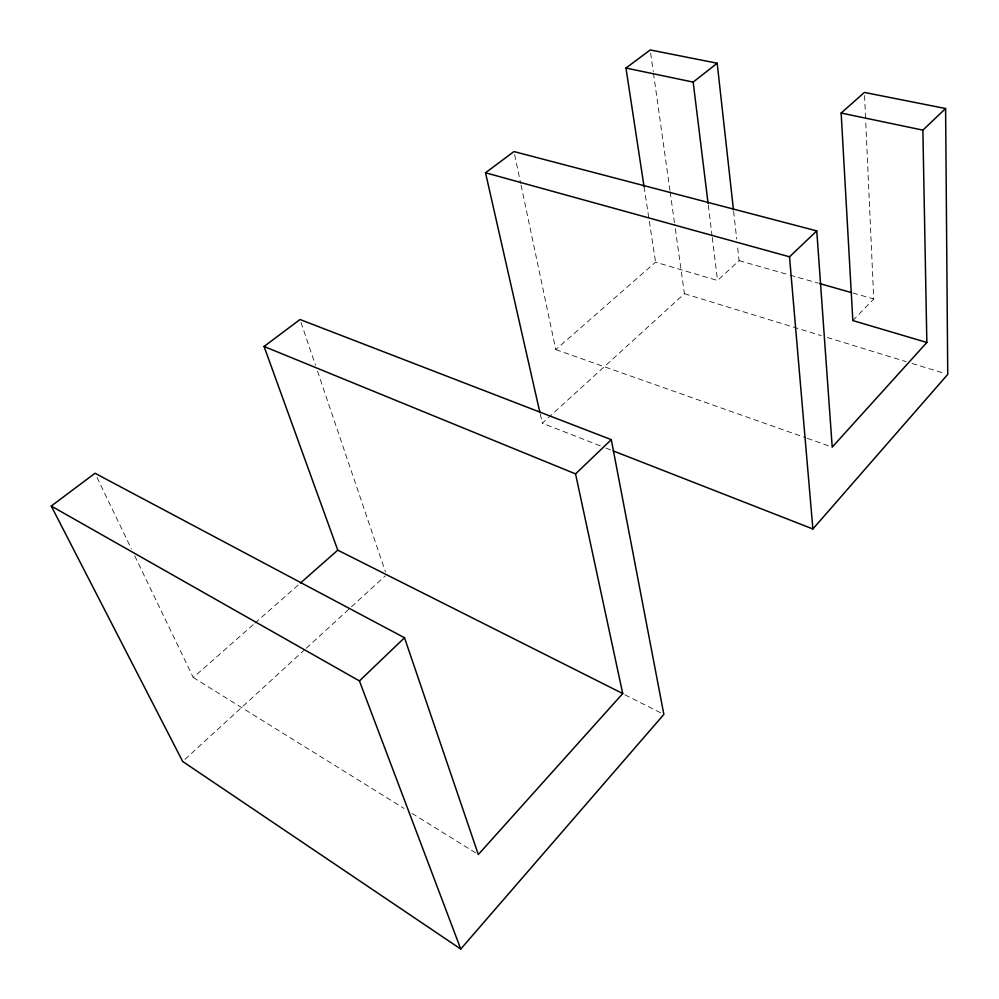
<?xml version="1.0" encoding="UTF-8"?>
<svg xmlns="http://www.w3.org/2000/svg" width="999" height="999" viewBox="0 0 999 999"><rect width="100%" height="100%" fill="white"/><g stroke="black" fill="none" stroke-linecap="round" stroke-linejoin="round"><path stroke-width="0.75" stroke-dasharray="5 3.75" d="M852.834 320.567L873.738 298.938L865.671 120.38M521.041 185.09L555.781 349.613L655.569 262.175L717.557 280.519L739.098 260.652L737.387 245.23M184.965 759.377L305.157 649.25M306.306 648.201L385.289 575.836M600.199 445.829L542.32 423.201L684.44 293.694L674.687 224.263M134.703 555.794L193.244 677.509L253.846 624.113M255.02 623.076L299.3 584.053M739.098 260.652L788.461 274.688M789.959 275.112L818.381 283.192M852.796 292.982L873.738 298.938M684.44 293.694L821.29 335.639M827.247 337.462L906.081 361.626M912.037 363.449L944.754 373.476M555.781 349.613L805.756 437.787M807.217 438.311L832.217 447.127M605.981 448.089L611.775 450.349M624.825 694.767L663.86 714.41M193.244 677.509L404.071 808.428M412.025 813.373L475.674 852.896M97.028 477.447L131.344 548.801M301.011 322.452L315.497 365.247M317.495 371.153L385.439 571.84M540.259 414.086L542.32 423.201M514.61 154.62L520.716 183.566M644.055 186.676L655.569 262.175M650.649 53.034L653.246 71.541M653.471 73.089L669.929 190.334M670.142 191.87L674.475 222.727M708.291 205.145L712.075 235.914M712.262 237.45L717.557 280.519M733.616 211.301L736.7 239.061M864.56 95.529L865.609 118.831"/><path stroke-width="1.5" d="M460.751 949.05L663.86 714.41L611.301 439.66L300.012 319.505L264.061 346.466L337.762 550.162L622.727 693.556L478.321 854.545L404.508 637.749L95.005 473.251L51.261 506.056L182.68 761.475L460.751 949.05L359.428 680.931L51.261 506.056M613.224 450.911L812.886 528.983L947.739 374.388L945.591 108.529L864.41 92.432L841.146 113.037L852.834 320.567L926.847 342.47L922.876 130.12L945.591 108.529M926.847 342.47L832.217 447.127L816.77 230.906L513.961 151.573L485.526 172.777L539.91 412.575M359.428 680.931L404.508 637.749M622.727 693.556L575.549 473.901L611.301 439.66M812.886 528.983L789.51 256.805L816.77 230.906M300.474 583.029L337.762 550.162M644.055 186.676L625.961 68.044L693.169 82.093L717.182 63.224L733.453 209.753M625.961 68.044L650.224 49.95L717.182 63.224M841.146 113.037L922.876 130.12M485.526 172.777L789.51 256.805M819.879 283.629L851.298 292.557M264.061 346.466L575.549 473.901M693.169 82.093L708.104 203.609"/></g></svg>
